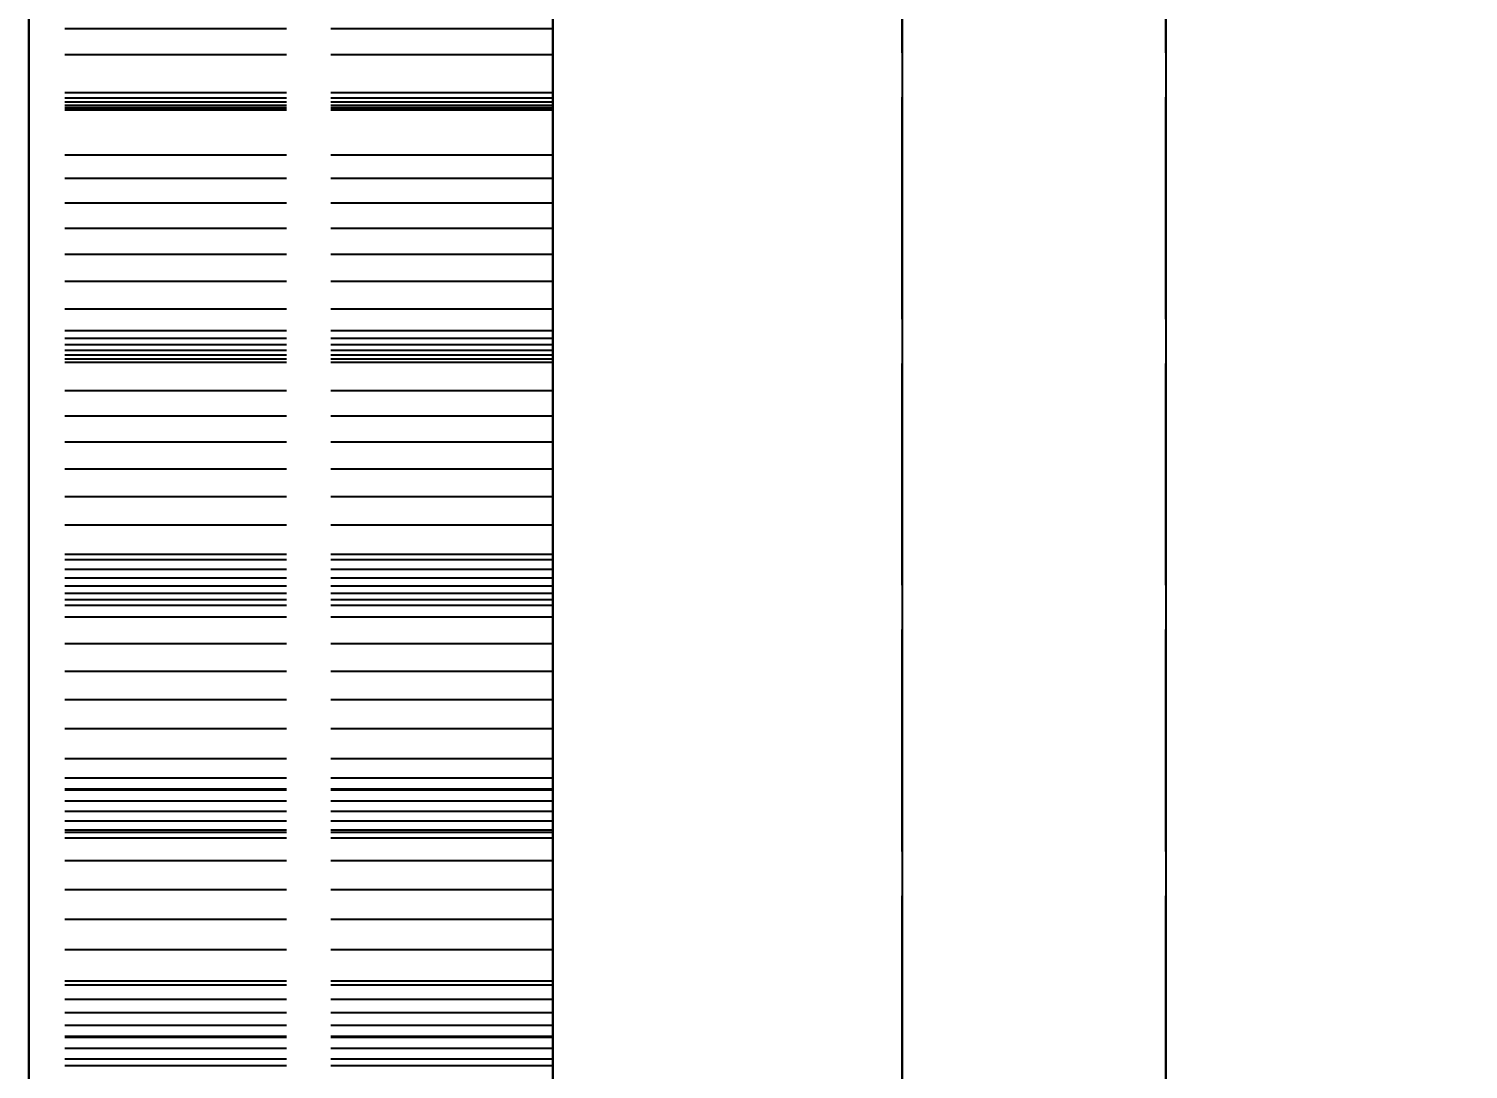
# Model space of a CAD drawing. Header units: millimetres. Extents: x -13 to 272, y -50 to 160.
# Drawn here: x 137.38 to 145.62, y 1.34 to 7.3 of the extents above; entities that cross this region are included whole.
import ezdxf

# ---------------------------------------------------------------- set-up
doc = ezdxf.new("R2010")
doc.units = ezdxf.units.MM
doc.linetypes.add('DASHED', pattern=[1.524, 1.27, -0.254])
for name, color, linetype in [('DIMS', 3, 'CONTINUOUS'), ('HIDDEN', 8, 'DASHED'), ('VISIBLE', 7, 'CONTINUOUS')]:
    doc.layers.add(name, color=color, linetype=linetype)
doc.styles.add('OpenSansCondensed-Light', font='OpenSansCondensed-Light.ttf')
doc.dimstyles.new('EZDXF', dxfattribs={"dimtxt": 0.25, "dimasz": 0.175, "dimexe": 0.375, "dimexo": 0.125, "dimgap": 0.1, "dimtad": 1, "dimlfac": 100, "dimzin": 12, "dimdsep": 46, "dimtxsty": 'OpenSansCondensed-Light', "dimblk": 'ARCHTICK', "dimcen": 2.5, "dimazin": 3, "dimtfac": 0.5, "dimtmove": 2, "dimatfit": 3})

# ---------------------------------------------------------------- blocks, each defined once
blk = doc.blocks.new('_ARCHTICK')
at = {"color": 0, "linetype": 'BYBLOCK', "const_width": 0.15}
blk.add_lwpolyline([(-0.5, -0.5), (0.5, 0.5)], dxfattribs=at)

msp = doc.modelspace()

# ---------------------------------------------------------------- linework, layer by layer
at = {"layer": 'HIDDEN'}
for points in [[(142.375, -47.705), (142.375, 57.795)], [(143.885, -47.705), (143.885, 57.795)], [(137.375, 7.66484), (137.375, 6.96643), (137.375, 6.26802), (137.375, 5.5696), (137.375, 4.87119), (137.375, 4.17278), (137.375, 3.47437), (137.375, 2.77595), (137.375, 2.07754), (137.375, 1.37913), (137.375, 0.68071), (137.375, -0.0177), (137.375, -0.71611), (137.375, -1.41452), (137.375, -2.11294), (137.375, -2.81135), (137.375, -3.50976), (137.375, -4.20817), (137.375, -4.90659), (137.375, -5.605)], [(137.375, 7.6331), (137.375, 6.87119), (137.375, 6.10929), (137.375, 5.34738), (137.375, 4.58548), (137.375, 3.82357), (137.375, 3.06167), (137.375, 2.29976), (137.375, 1.53786), (137.375, 0.77595), (137.375, 0.01405), (137.375, -0.74786), (137.375, -1.50976), (137.375, -2.27167), (137.375, -3.03357), (137.375, -3.79548), (137.375, -4.55738), (137.375, -5.31929), (137.375, -6.08119), (137.375, -6.8431), (137.375, -7.605)], [(137.375, 1.1569), (137.375, 1.53786), (137.375, 1.91881), (137.375, 2.29976), (137.375, 2.68071), (137.375, 3.06167), (137.375, 3.44262), (137.375, 3.82357), (137.375, 4.20452), (137.375, 4.58548), (137.375, 4.96643), (137.375, 5.34738), (137.375, 5.72833), (137.375, 6.10929), (137.375, 6.49024), (137.375, 6.87119), (137.375, 7.25214), (137.375, 7.6331)], [(137.375, 7.29653), (137.375, 7.44107)], [(140.375, 7.29653), (140.375, 7.44107)], [(137.375, 7.40492), (137.375, 6.62317), (137.375, 5.84143), (137.375, 5.05968), (137.375, 4.27794), (137.375, 3.49619), (137.375, 2.71444), (137.375, 1.9327), (137.375, 1.15095), (137.375, 0.36921), (137.375, -0.41254), (137.375, -1.19429), (137.375, -1.97603), (137.375, -2.75778), (137.375, -3.53952), (137.375, -4.32127), (137.375, -5.10302), (137.375, -5.88476), (137.375, -6.66651), (137.375, -7.44825), (137.375, -8.23)], [(140.375, 7.40492), (140.375, 6.62317), (140.375, 5.84143), (140.375, 5.05968), (140.375, 4.27794), (140.375, 3.49619), (140.375, 2.71444), (140.375, 1.9327), (140.375, 1.15095), (140.375, 0.36921), (140.375, -0.41254), (140.375, -1.19429), (140.375, -1.97603), (140.375, -2.75778), (140.375, -3.53952), (140.375, -4.32127), (140.375, -5.10302), (140.375, -5.88476), (140.375, -6.66651), (140.375, -7.44825), (140.375, -8.23)], [(137.375, 1.02992), (137.375, 1.37913), (137.375, 1.72833), (137.375, 2.07754), (137.375, 2.42675), (137.375, 2.77595), (137.375, 3.12516), (137.375, 3.47437), (137.375, 3.82357), (137.375, 4.17278), (137.375, 4.52198), (137.375, 4.87119), (137.375, 5.2204), (137.375, 5.5696), (137.375, 5.91881), (137.375, 6.26802), (137.375, 6.61722), (137.375, 6.96643), (137.375, 7.31563)], [(137.375, 7.29653), (137.375, 7.14757)], [(137.375, 7.14757), (137.375, 7.29653)], [(140.375, 7.29653), (137.375, 7.29653)], [(140.375, 7.29653), (137.375, 7.29653)], [(140.375, 7.29653), (140.375, 7.14757)], [(140.375, 7.14757), (140.375, 7.29653)], [(137.375, 7.14757), (137.375, 6.83138)], [(137.375, 6.83138), (137.375, 7.14757)], [(140.375, 7.14757), (137.375, 7.14757)], [(140.375, 7.14757), (137.375, 7.14757)], [(140.375, 7.14757), (140.375, 6.83138)], [(140.375, 6.83138), (140.375, 7.14757)], [(137.375, 6.89994), (137.375, 6.92906)], [(137.375, 6.92906), (137.375, 6.57339)], [(137.375, 6.57339), (137.375, 6.92906)], [(137.375, 6.92906), (137.375, 6.89994)], [(140.375, 6.92906), (137.375, 6.92906)], [(140.375, 6.92906), (137.375, 6.92906)], [(140.375, 6.89994), (140.375, 6.92906)], [(140.375, 6.92906), (140.375, 6.57339)], [(140.375, 6.57339), (140.375, 6.92906)], [(140.375, 6.92906), (140.375, 6.89994)], [(137.375, 6.8763), (137.375, 6.89994)], [(137.375, 6.89994), (137.375, 6.8763)], [(140.375, 6.89994), (137.375, 6.89994)], [(140.375, 6.89994), (137.375, 6.89994)], [(137.375, 6.85784), (137.375, 6.8763)], [(137.375, 6.8763), (137.375, 6.85784)], [(140.375, 6.8763), (137.375, 6.8763)], [(140.375, 6.8763), (137.375, 6.8763)], [(137.375, 6.84432), (137.375, 6.85784)], [(137.375, 6.85784), (137.375, 6.84432)], [(140.375, 6.85784), (137.375, 6.85784)], [(140.375, 6.85784), (137.375, 6.85784)], [(137.375, 6.83555), (137.375, 6.84432)], [(137.375, 6.84432), (137.375, 6.83555)], [(140.375, 6.84432), (137.375, 6.84432)], [(140.375, 6.84432), (137.375, 6.84432)], [(140.375, 6.8763), (140.375, 6.89994)], [(140.375, 6.89994), (140.375, 6.8763)], [(140.375, 6.85784), (140.375, 6.8763)], [(140.375, 6.8763), (140.375, 6.85784)], [(140.375, 6.84432), (140.375, 6.85784)], [(140.375, 6.85784), (140.375, 6.84432)], [(140.375, 6.83555), (140.375, 6.84432)], [(140.375, 6.84432), (140.375, 6.83555)], [(137.375, 6.83138), (137.375, 6.83555)], [(137.375, 6.83555), (137.375, 6.83138)], [(140.375, 6.83555), (137.375, 6.83555)], [(140.375, 6.83555), (137.375, 6.83555)], [(140.375, 6.83138), (137.375, 6.83138)], [(140.375, 6.83138), (137.375, 6.83138)], [(140.375, 6.83138), (140.375, 6.83555)], [(140.375, 6.83555), (140.375, 6.83138)], [(137.375, 6.57339), (137.375, 6.43864)], [(137.375, 6.43864), (137.375, 6.57339)], [(140.375, 6.57339), (137.375, 6.57339)], [(140.375, 6.57339), (137.375, 6.57339)], [(140.375, 6.57339), (140.375, 6.43864)], [(140.375, 6.43864), (140.375, 6.57339)], [(137.375, 6.43864), (137.375, 6.29861)], [(137.375, 6.29861), (137.375, 6.43864)], [(140.375, 6.43864), (137.375, 6.43864)], [(140.375, 6.43864), (137.375, 6.43864)], [(140.375, 6.43864), (140.375, 6.29861)], [(140.375, 6.29861), (140.375, 6.43864)], [(137.375, 6.29861), (137.375, 6.15364)], [(137.375, 6.15364), (137.375, 6.29861)], [(140.375, 6.29861), (137.375, 6.29861)], [(140.375, 6.29861), (137.375, 6.29861)], [(140.375, 6.29861), (140.375, 6.15364)], [(140.375, 6.15364), (140.375, 6.29861)], [(137.375, 6.15364), (137.375, 6.004)], [(137.375, 6.004), (137.375, 6.15364)], [(140.375, 6.15364), (137.375, 6.15364)], [(140.375, 6.15364), (137.375, 6.15364)], [(140.375, 6.15364), (140.375, 6.004)], [(140.375, 6.004), (140.375, 6.15364)], [(137.375, 6.004), (137.375, 5.84992)], [(137.375, 5.84992), (137.375, 6.004)], [(140.375, 6.004), (137.375, 6.004)], [(140.375, 6.004), (137.375, 6.004)], [(140.375, 6.004), (140.375, 5.84992)], [(140.375, 5.84992), (140.375, 6.004)], [(137.375, 5.84992), (137.375, 5.69157)], [(137.375, 5.69157), (137.375, 5.84992)], [(140.375, 5.84992), (137.375, 5.84992)], [(140.375, 5.84992), (137.375, 5.84992)], [(140.375, 5.84992), (140.375, 5.69157)], [(140.375, 5.69157), (140.375, 5.84992)], [(137.375, 5.69157), (137.375, 5.38597)], [(137.375, 5.38597), (137.375, 5.69157)], [(140.375, 5.69157), (137.375, 5.69157)], [(140.375, 5.69157), (137.375, 5.69157)], [(140.375, 5.69157), (140.375, 5.38597)], [(140.375, 5.38597), (140.375, 5.69157)], [(137.375, 5.52423), (137.375, 5.5668)], [(137.375, 5.5668), (137.375, 5.22409)], [(137.375, 5.22409), (137.375, 5.5668)], [(137.375, 5.5668), (137.375, 5.52423)], [(140.375, 5.5668), (137.375, 5.5668)], [(140.375, 5.5668), (137.375, 5.5668)], [(137.375, 5.48697), (137.375, 5.52423)], [(137.375, 5.52423), (137.375, 5.48697)], [(140.375, 5.52423), (137.375, 5.52423)], [(140.375, 5.52423), (137.375, 5.52423)], [(140.375, 5.52423), (140.375, 5.5668)], [(140.375, 5.5668), (140.375, 5.22409)], [(140.375, 5.22409), (140.375, 5.5668)], [(140.375, 5.5668), (140.375, 5.52423)], [(140.375, 5.48697), (140.375, 5.52423)], [(140.375, 5.52423), (140.375, 5.48697)], [(137.375, 5.45472), (137.375, 5.48697)], [(137.375, 5.48697), (137.375, 5.45472)], [(140.375, 5.48697), (137.375, 5.48697)], [(140.375, 5.48697), (137.375, 5.48697)], [(137.375, 5.42724), (137.375, 5.45472)], [(137.375, 5.45472), (137.375, 5.42724)], [(140.375, 5.45472), (137.375, 5.45472)], [(140.375, 5.45472), (137.375, 5.45472)], [(140.375, 5.45472), (140.375, 5.48697)], [(140.375, 5.48697), (140.375, 5.45472)], [(140.375, 5.42724), (140.375, 5.45472)], [(140.375, 5.45472), (140.375, 5.42724)], [(137.375, 5.40438), (137.375, 5.42724)], [(137.375, 5.42724), (137.375, 5.40438)], [(140.375, 5.42724), (137.375, 5.42724)], [(140.375, 5.42724), (137.375, 5.42724)], [(137.375, 5.38597), (137.375, 5.40438)], [(137.375, 5.40438), (137.375, 5.38597)], [(140.375, 5.40438), (137.375, 5.40438)], [(140.375, 5.40438), (137.375, 5.40438)], [(140.375, 5.38597), (137.375, 5.38597)], [(140.375, 5.38597), (137.375, 5.38597)], [(140.375, 5.40438), (140.375, 5.42724)], [(140.375, 5.42724), (140.375, 5.40438)], [(140.375, 5.38597), (140.375, 5.40438)], [(140.375, 5.40438), (140.375, 5.38597)], [(137.375, 5.22409), (137.375, 5.07975)], [(137.375, 5.07975), (137.375, 5.22409)], [(140.375, 5.22409), (137.375, 5.22409)], [(140.375, 5.22409), (137.375, 5.22409)], [(140.375, 5.22409), (140.375, 5.07975)], [(140.375, 5.07975), (140.375, 5.22409)], [(137.375, 5.07975), (137.375, 4.93034)], [(137.375, 4.93034), (137.375, 5.07975)], [(140.375, 5.07975), (137.375, 5.07975)], [(140.375, 5.07975), (137.375, 5.07975)], [(140.375, 5.07975), (140.375, 4.93034)], [(140.375, 4.93034), (140.375, 5.07975)], [(137.375, 4.93034), (137.375, 4.77619)], [(137.375, 4.77619), (137.375, 4.93034)], [(140.375, 4.93034), (137.375, 4.93034)], [(140.375, 4.93034), (137.375, 4.93034)], [(140.375, 4.93034), (140.375, 4.77619)], [(140.375, 4.77619), (140.375, 4.93034)], [(137.375, 4.77619), (137.375, 4.61756)], [(137.375, 4.61756), (137.375, 4.77619)], [(140.375, 4.77619), (137.375, 4.77619)], [(140.375, 4.77619), (137.375, 4.77619)], [(140.375, 4.77619), (140.375, 4.61756)], [(140.375, 4.61756), (140.375, 4.77619)], [(137.375, 4.61756), (137.375, 4.45468)], [(137.375, 4.45468), (137.375, 4.61756)], [(140.375, 4.61756), (137.375, 4.61756)], [(140.375, 4.61756), (137.375, 4.61756)], [(140.375, 4.61756), (140.375, 4.45468)], [(140.375, 4.45468), (140.375, 4.61756)], [(137.375, 4.45468), (137.375, 4.28772)], [(137.375, 4.28772), (137.375, 4.45468)], [(140.375, 4.45468), (137.375, 4.45468)], [(140.375, 4.45468), (137.375, 4.45468)], [(140.375, 4.45468), (140.375, 4.28772)], [(140.375, 4.28772), (140.375, 4.45468)], [(137.375, 4.28772), (137.375, 3.9942)], [(137.375, 3.9942), (137.375, 4.28772)], [(140.375, 4.28772), (137.375, 4.28772)], [(140.375, 4.28772), (137.375, 4.28772)], [(140.375, 4.28772), (140.375, 3.9942)], [(140.375, 3.9942), (140.375, 4.28772)], [(137.375, 4.20148), (137.375, 4.25729)], [(137.375, 4.25729), (137.375, 3.92922)], [(137.375, 3.92922), (137.375, 4.25729)], [(137.375, 4.25729), (137.375, 4.20148)], [(140.375, 4.25729), (137.375, 4.25729)], [(140.375, 4.25729), (137.375, 4.25729)], [(140.375, 4.20148), (140.375, 4.25729)], [(140.375, 4.25729), (140.375, 3.92922)], [(140.375, 3.92922), (140.375, 4.25729)], [(140.375, 4.25729), (140.375, 4.20148)], [(137.375, 4.15078), (137.375, 4.20148)], [(137.375, 4.20148), (137.375, 4.15078)], [(140.375, 4.20148), (137.375, 4.20148)], [(140.375, 4.20148), (137.375, 4.20148)], [(137.375, 4.10489), (137.375, 4.15078)], [(137.375, 4.15078), (137.375, 4.10489)], [(140.375, 4.15078), (137.375, 4.15078)], [(140.375, 4.15078), (137.375, 4.15078)], [(140.375, 4.15078), (140.375, 4.20148)], [(140.375, 4.20148), (140.375, 4.15078)], [(140.375, 4.10489), (140.375, 4.15078)], [(140.375, 4.15078), (140.375, 4.10489)], [(137.375, 4.0636), (137.375, 4.10489)], [(137.375, 4.10489), (137.375, 4.0636)], [(140.375, 4.10489), (137.375, 4.10489)], [(140.375, 4.10489), (137.375, 4.10489)], [(137.375, 4.02675), (137.375, 4.0636)], [(137.375, 4.0636), (137.375, 4.02675)], [(140.375, 4.0636), (137.375, 4.0636)], [(140.375, 4.0636), (137.375, 4.0636)], [(140.375, 4.0636), (140.375, 4.10489)], [(140.375, 4.10489), (140.375, 4.0636)], [(140.375, 4.02675), (140.375, 4.0636)], [(140.375, 4.0636), (140.375, 4.02675)], [(137.375, 3.9942), (137.375, 4.02675)], [(137.375, 4.02675), (137.375, 3.9942)], [(140.375, 4.02675), (137.375, 4.02675)], [(140.375, 4.02675), (137.375, 4.02675)], [(140.375, 3.9942), (137.375, 3.9942)], [(140.375, 3.9942), (137.375, 3.9942)], [(140.375, 3.9942), (140.375, 4.02675)], [(140.375, 4.02675), (140.375, 3.9942)], [(137.375, 3.92922), (137.375, 3.77599)], [(137.375, 3.77599), (137.375, 3.92922)], [(140.375, 3.92922), (137.375, 3.92922)], [(140.375, 3.92922), (137.375, 3.92922)], [(140.375, 3.92922), (140.375, 3.77599)], [(140.375, 3.77599), (140.375, 3.92922)], [(137.375, 3.77599), (137.375, 3.61792)], [(137.375, 3.61792), (137.375, 3.77599)], [(140.375, 3.77599), (137.375, 3.77599)], [(140.375, 3.77599), (137.375, 3.77599)], [(140.375, 3.77599), (140.375, 3.61792)], [(140.375, 3.61792), (140.375, 3.77599)], [(137.375, 3.61792), (137.375, 3.45534)], [(137.375, 3.45534), (137.375, 3.61792)], [(140.375, 3.61792), (137.375, 3.61792)], [(140.375, 3.61792), (137.375, 3.61792)], [(140.375, 3.61792), (140.375, 3.45534)], [(140.375, 3.45534), (140.375, 3.61792)], [(137.375, 3.45534), (137.375, 3.2885)], [(137.375, 3.2885), (137.375, 3.45534)], [(140.375, 3.45534), (137.375, 3.45534)], [(140.375, 3.45534), (137.375, 3.45534)], [(140.375, 3.45534), (140.375, 3.2885)], [(140.375, 3.2885), (140.375, 3.45534)], [(137.375, 3.2885), (137.375, 3.11761)], [(137.375, 3.11761), (137.375, 3.2885)], [(140.375, 3.2885), (137.375, 3.2885)], [(140.375, 3.2885), (137.375, 3.2885)], [(140.375, 3.2885), (140.375, 3.11761)], [(140.375, 3.11761), (140.375, 3.2885)], [(137.375, 3.11761), (137.375, 2.94285)], [(137.375, 2.94285), (137.375, 3.11761)], [(140.375, 3.11761), (137.375, 3.11761)], [(140.375, 3.11761), (137.375, 3.11761)], [(140.375, 3.11761), (140.375, 2.94285)], [(140.375, 2.94285), (140.375, 3.11761)], [(137.375, 2.93814), (137.375, 3.00691)], [(137.375, 3.00691), (137.375, 2.69508)], [(137.375, 2.69508), (137.375, 3.00691)], [(137.375, 3.00691), (137.375, 2.93814)], [(140.375, 3.00691), (137.375, 3.00691)], [(140.375, 3.00691), (137.375, 3.00691)], [(140.375, 2.93814), (140.375, 3.00691)], [(140.375, 3.00691), (140.375, 2.69508)], [(140.375, 2.69508), (140.375, 3.00691)], [(140.375, 3.00691), (140.375, 2.93814)], [(137.375, 2.94285), (137.375, 2.66284)], [(137.375, 2.66284), (137.375, 2.94285)], [(140.375, 2.94285), (137.375, 2.94285)], [(140.375, 2.94285), (137.375, 2.94285)], [(137.375, 2.87424), (137.375, 2.93814)], [(137.375, 2.93814), (137.375, 2.87424)], [(140.375, 2.93814), (137.375, 2.93814)], [(140.375, 2.93814), (137.375, 2.93814)], [(140.375, 2.94285), (140.375, 2.66284)], [(140.375, 2.66284), (140.375, 2.94285)], [(140.375, 2.87424), (140.375, 2.93814)], [(140.375, 2.93814), (140.375, 2.87424)], [(137.375, 2.81493), (137.375, 2.87424)], [(137.375, 2.87424), (137.375, 2.81493)], [(140.375, 2.87424), (137.375, 2.87424)], [(140.375, 2.87424), (137.375, 2.87424)], [(137.375, 2.76003), (137.375, 2.81493)], [(137.375, 2.81493), (137.375, 2.76003)], [(140.375, 2.81493), (137.375, 2.81493)], [(140.375, 2.81493), (137.375, 2.81493)], [(140.375, 2.81493), (140.375, 2.87424)], [(140.375, 2.87424), (140.375, 2.81493)], [(140.375, 2.76003), (140.375, 2.81493)], [(140.375, 2.81493), (140.375, 2.76003)], [(137.375, 2.70937), (137.375, 2.76003)], [(137.375, 2.76003), (137.375, 2.70937)], [(140.375, 2.76003), (137.375, 2.76003)], [(140.375, 2.76003), (137.375, 2.76003)], [(140.375, 2.70937), (140.375, 2.76003)], [(140.375, 2.76003), (140.375, 2.70937)], [(137.375, 2.66284), (137.375, 2.70937)], [(137.375, 2.70937), (137.375, 2.66284)], [(140.375, 2.70937), (137.375, 2.70937)], [(140.375, 2.70937), (137.375, 2.70937)], [(137.375, 2.69508), (137.375, 2.53371)], [(137.375, 2.53371), (137.375, 2.69508)], [(140.375, 2.69508), (137.375, 2.69508)], [(140.375, 2.69508), (137.375, 2.69508)], [(140.375, 2.66284), (137.375, 2.66284)], [(140.375, 2.66284), (137.375, 2.66284)], [(140.375, 2.66284), (140.375, 2.70937)], [(140.375, 2.70937), (140.375, 2.66284)], [(140.375, 2.69508), (140.375, 2.53371)], [(140.375, 2.53371), (140.375, 2.69508)], [(137.375, 2.53371), (137.375, 2.36775)], [(137.375, 2.36775), (137.375, 2.53371)], [(140.375, 2.53371), (137.375, 2.53371)], [(140.375, 2.53371), (137.375, 2.53371)], [(140.375, 2.53371), (140.375, 2.36775)], [(140.375, 2.36775), (140.375, 2.53371)], [(137.375, 2.36775), (137.375, 2.19753)], [(137.375, 2.19753), (137.375, 2.36775)], [(140.375, 2.36775), (137.375, 2.36775)], [(140.375, 2.36775), (137.375, 2.36775)], [(140.375, 2.36775), (140.375, 2.19753)], [(140.375, 2.19753), (140.375, 2.36775)], [(137.375, 2.19753), (137.375, 2.02329)], [(137.375, 2.02329), (137.375, 2.19753)], [(140.375, 2.19753), (137.375, 2.19753)], [(140.375, 2.19753), (137.375, 2.19753)], [(140.375, 2.19753), (140.375, 2.02329)], [(140.375, 2.02329), (140.375, 2.19753)], [(137.375, 2.02329), (137.375, 1.84523)], [(137.375, 1.84523), (137.375, 2.02329)], [(140.375, 2.02329), (137.375, 2.02329)], [(140.375, 2.02329), (137.375, 2.02329)], [(140.375, 2.02329), (140.375, 1.84523)], [(140.375, 1.84523), (140.375, 2.02329)], [(137.375, 1.84523), (137.375, 1.66352)], [(137.375, 1.66352), (137.375, 1.84523)], [(140.375, 1.84523), (137.375, 1.84523)], [(140.375, 1.84523), (137.375, 1.84523)], [(137.375, 1.74036), (137.375, 1.82176)], [(137.375, 1.82176), (137.375, 1.52768)], [(137.375, 1.52768), (137.375, 1.82176)], [(137.375, 1.82176), (137.375, 1.74036)], [(140.375, 1.82176), (137.375, 1.82176)], [(140.375, 1.82176), (137.375, 1.82176)], [(140.375, 1.84523), (140.375, 1.66352)], [(140.375, 1.66352), (140.375, 1.84523)], [(140.375, 1.74036), (140.375, 1.82176)], [(140.375, 1.82176), (140.375, 1.52768)], [(140.375, 1.52768), (140.375, 1.82176)], [(140.375, 1.82176), (140.375, 1.74036)], [(137.375, 1.66357), (137.375, 1.74036)], [(137.375, 1.74036), (137.375, 1.66357)], [(140.375, 1.74036), (137.375, 1.74036)], [(140.375, 1.74036), (137.375, 1.74036)], [(140.375, 1.66357), (140.375, 1.74036)], [(140.375, 1.74036), (140.375, 1.66357)], [(137.375, 1.59114), (137.375, 1.66357)], [(137.375, 1.66357), (137.375, 1.59114)], [(140.375, 1.66357), (137.375, 1.66357)], [(140.375, 1.66357), (137.375, 1.66357)], [(137.375, 1.66352), (137.375, 1.39838)], [(137.375, 1.39838), (137.375, 1.66352)], [(140.375, 1.66352), (137.375, 1.66352)], [(140.375, 1.66352), (137.375, 1.66352)], [(140.375, 1.59114), (140.375, 1.66357)], [(140.375, 1.66357), (140.375, 1.59114)], [(140.375, 1.66352), (140.375, 1.39838)], [(140.375, 1.39838), (140.375, 1.66352)], [(137.375, 1.52289), (137.375, 1.59114)], [(137.375, 1.59114), (137.375, 1.52289)], [(140.375, 1.59114), (137.375, 1.59114)], [(140.375, 1.59114), (137.375, 1.59114)], [(140.375, 1.52289), (140.375, 1.59114)], [(140.375, 1.59114), (140.375, 1.52289)], [(137.375, 1.52768), (137.375, 1.35895)], [(137.375, 1.35895), (137.375, 1.52768)], [(140.375, 1.52768), (137.375, 1.52768)], [(140.375, 1.52768), (137.375, 1.52768)], [(137.375, 1.45868), (137.375, 1.52289)], [(137.375, 1.52289), (137.375, 1.45868)], [(140.375, 1.52289), (137.375, 1.52289)], [(140.375, 1.52289), (137.375, 1.52289)], [(140.375, 1.52768), (140.375, 1.35895)], [(140.375, 1.35895), (140.375, 1.52768)], [(140.375, 1.45868), (140.375, 1.52289)], [(140.375, 1.52289), (140.375, 1.45868)], [(137.375, 1.39838), (137.375, 1.45868)], [(137.375, 1.45868), (137.375, 1.39838)], [(140.375, 1.45868), (137.375, 1.45868)], [(140.375, 1.45868), (137.375, 1.45868)], [(140.375, 1.39838), (140.375, 1.45868)], [(140.375, 1.45868), (140.375, 1.39838)], [(140.375, 1.39838), (137.375, 1.39838)], [(140.375, 1.39838), (137.375, 1.39838)], [(137.375, 1.35895), (137.375, 1.18592)], [(137.375, 1.18592), (137.375, 1.35895)], [(140.375, 1.35895), (137.375, 1.35895)], [(140.375, 1.35895), (137.375, 1.35895)], [(140.375, 1.35895), (140.375, 1.18592)], [(140.375, 1.18592), (140.375, 1.35895)]]:
    msp.add_lwpolyline(points, dxfattribs=at)
at = {"layer": 'VISIBLE'}
for points in [[(142.375, 57.795), (142.375, -47.705)], [(143.885, 57.795), (143.885, -47.705)], [(137.375, 1.15095), (137.375, 1.54183), (137.375, 1.9327), (137.375, 2.32357), (137.375, 2.71444), (137.375, 3.10532), (137.375, 3.49619), (137.375, 3.88706), (137.375, 4.27794), (137.375, 4.66881), (137.375, 5.05968), (137.375, 5.45056), (137.375, 5.84143), (137.375, 6.2323), (137.375, 6.62317), (137.375, 7.01405), (137.375, 7.40492)], [(140.375, 1.15095), (140.375, 1.54183), (140.375, 1.9327), (140.375, 2.32357), (140.375, 2.71444), (140.375, 3.10532), (140.375, 3.49619), (140.375, 3.88706), (140.375, 4.27794), (140.375, 4.66881), (140.375, 5.05968), (140.375, 5.45056), (140.375, 5.84143), (140.375, 6.2323), (140.375, 6.62317), (140.375, 7.01405), (140.375, 7.40492)]]:
    msp.add_lwpolyline(points, dxfattribs=at)

# ---------------------------------------------------------------- dimensions: what is measured, and where the dimension line sits
at = {"layer": 'DIMS'}
msp.add_linear_dim(base=(151.885, 58.795), p1=(143.885, 58.795), p2=(143.885, -48.705), angle=90, dimstyle='EZDXF', override={"dimtxt": 1.6, "dimasz": 1, "dimexe": 0.6, "dimexo": 0.5, "dimdec": 2}, dxfattribs=at).render()

doc.saveas('drawing.dxf')
